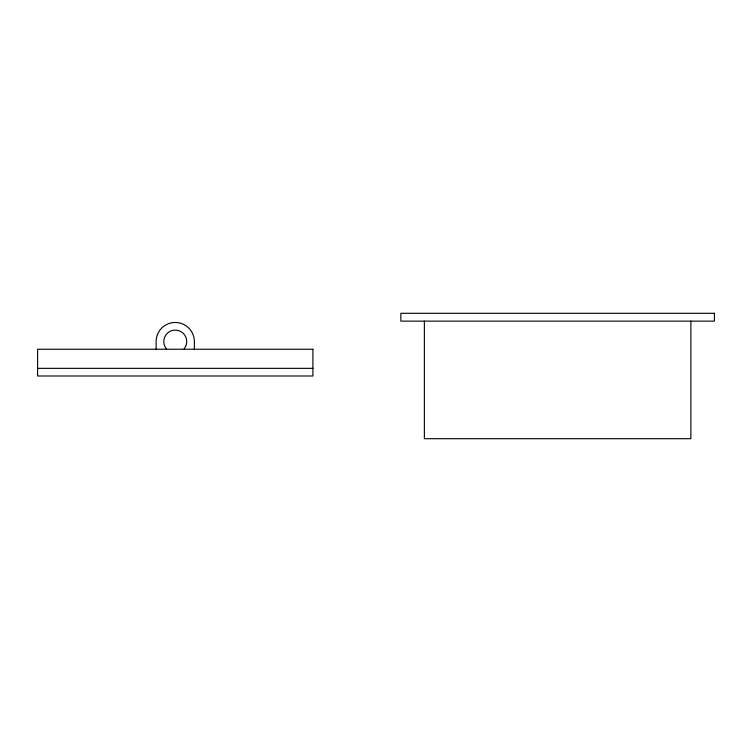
<?xml version="1.0" encoding="UTF-8"?>
<svg xmlns="http://www.w3.org/2000/svg" width="752" height="752" viewBox="0 0 752 752"><rect width="100%" height="100%" fill="white"/><g stroke="black" fill="none" stroke-linecap="round" stroke-linejoin="round"><path stroke-width="1.13" d="M37.6 368.348L312.907 368.348M690.881 321.132L690.881 438.707L424.372 438.707L424.372 321.132M194.373 349.736L194.373 341.587A19.12 19.12 0 0 0 175.254 322.467A19.12 19.12 0 0 0 156.134 341.587L156.134 349.736M166.352 348.815A11.468 11.468 0 0 1 167.423 333.202A11.468 11.468 0 0 1 183.084 333.202A11.468 11.468 0 0 1 184.155 348.815M714.4 313.293L400.854 313.293L400.854 321.132L714.4 321.132L714.4 313.293M312.907 349.238L37.6 349.238L37.6 376L312.907 376L312.907 349.238"/></g></svg>
